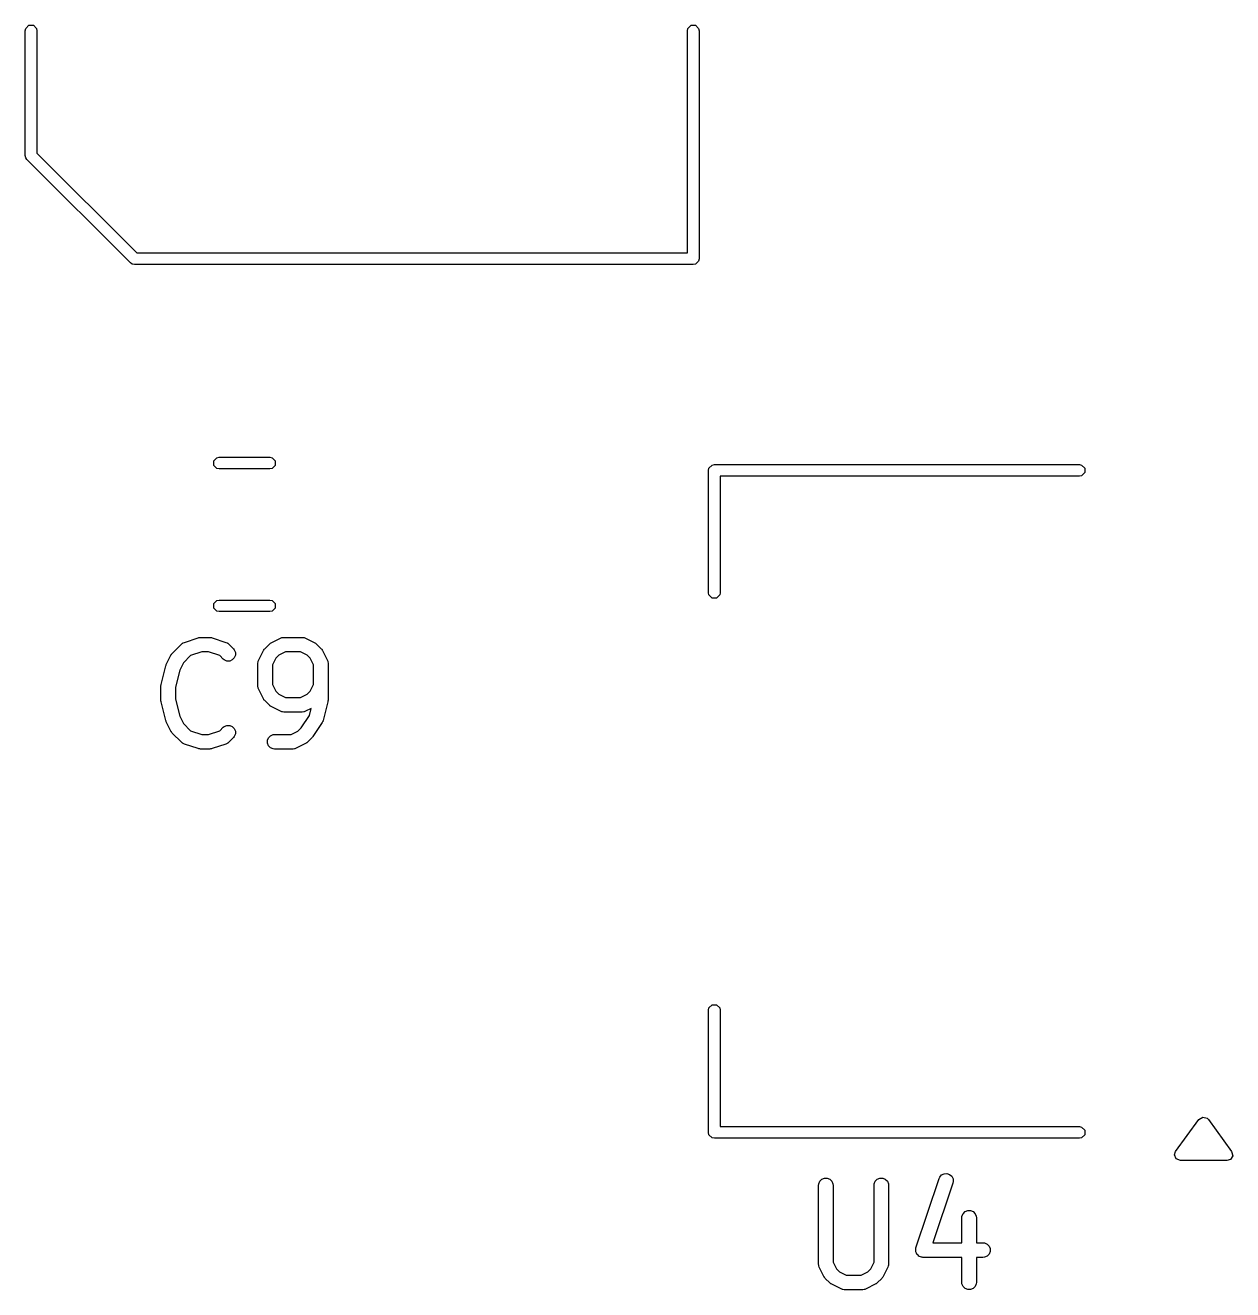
# Model space of a CAD drawing. Extents: x 1.5 to 88.5, y 4.3 to 54.6.
# Drawn here: x 10.99 to 23.43, y 4.97 to 18 of the extents above; entities that cross this region are included whole.
import ezdxf

# ---------------------------------------------------------------- set-up
doc = ezdxf.new("R2010")
doc.units = 0
doc.layers.add('BLACK', color=7, linetype='CONTINUOUS')

msp = doc.modelspace()

# ---------------------------------------------------------------- linework, layer by layer
at = {"layer": 'BLACK', "linetype": 'CONTINUOUS'}
for p, q in [((10.997068, 17.962961), (11.02954, 17.995433)), ((11.02954, 17.995433), (11.075462, 17.995433)), ((11.075462, 17.995433), (11.107934, 17.962961)), ((17.817068, 17.962961), (17.84954, 17.995433)), ((17.84954, 17.995433), (17.895462, 17.995433)), ((17.895462, 17.995433), (17.927934, 17.962961)), ((10.9925, 16.654437), (10.992501, 17.94)), ((10.992501, 17.94), (10.997068, 17.962961)), ((11.107934, 17.962961), (11.112501, 17.94)), ((11.112501, 17.94), (11.1125, 16.679288)), ((17.812501, 17.94), (17.817068, 17.962961)), ((17.812501, 15.649999), (17.812501, 17.94)), ((17.927934, 17.962961), (17.932501, 17.94)), ((17.932501, 17.94), (17.932501, 15.59)), ((11.1125, 16.679288), (12.14179, 15.649999)), ((10.997067, 16.631476), (10.9925, 16.654437)), ((11.010074, 16.612011), (10.997067, 16.631476)), ((12.074512, 15.547572), (11.010074, 16.612011)), ((12.14179, 15.649999), (17.812501, 15.649999)), ((12.093977, 15.534566), (12.074512, 15.547572)), ((12.116938, 15.529999), (12.093977, 15.534566)), ((17.872501, 15.53), (12.116938, 15.529999)), ((17.895462, 15.534567), (17.872501, 15.53)), ((17.927934, 15.567039), (17.895462, 15.534567)), ((17.932501, 15.59), (17.927934, 15.567039)), ((12.933314, 13.507961), (12.965786, 13.540433)), ((12.933314, 13.462039), (12.933314, 13.507961)), ((12.965786, 13.429567), (12.933314, 13.462039)), ((12.965786, 13.540433), (12.988747, 13.545)), ((12.988747, 13.425), (12.965786, 13.429567)), ((12.988747, 13.545), (13.511253, 13.545)), ((13.511253, 13.425), (12.988747, 13.425)), ((13.511253, 13.545), (13.534214, 13.540433)), ((13.534214, 13.429567), (13.511253, 13.425)), ((13.534214, 13.540433), (13.566686, 13.507961)), ((13.566686, 13.462039), (13.534214, 13.429567)), ((13.566686, 13.507961), (13.566686, 13.462039)), ((18.03, 13.41), (18.034567, 13.432961)), ((18.034567, 13.432961), (18.067039, 13.465433)), ((18.067039, 13.465433), (18.09, 13.47)), ((18.09, 13.47), (21.85, 13.470001)), ((21.85, 13.470001), (21.872961, 13.465434)), ((21.872961, 13.465434), (21.905433, 13.432962)), ((21.905433, 13.432962), (21.905433, 13.38704)), ((18.03, 12.150001), (18.03, 13.41)), ((21.85, 13.350001), (18.15, 13.35)), ((18.15, 13.35), (18.15, 12.150001)), ((21.872961, 13.354568), (21.85, 13.350001)), ((21.905433, 13.38704), (21.872961, 13.354568)), ((18.034567, 12.12704), (18.03, 12.150001)), ((18.067039, 12.094568), (18.034567, 12.12704)), ((18.145433, 12.12704), (18.112961, 12.094568)), ((18.15, 12.150001), (18.145433, 12.12704)), ((12.933314, 12.037961), (12.965786, 12.070433)), ((12.933314, 11.992039), (12.933314, 12.037961)), ((12.965786, 11.959567), (12.933314, 11.992039)), ((12.965786, 12.070433), (12.988747, 12.075)), ((12.988747, 12.075), (13.511253, 12.075)), ((13.511253, 12.075), (13.534214, 12.070433)), ((13.534214, 12.070433), (13.566686, 12.037961)), ((13.566686, 11.992039), (13.534214, 11.959567)), ((13.566686, 12.037961), (13.566686, 11.992039)), ((18.112961, 12.094568), (18.067039, 12.094568)), ((12.988747, 11.955), (12.965786, 11.959567)), ((13.511253, 11.955), (12.988747, 11.955)), ((13.534214, 11.959567), (13.511253, 11.955)), ((12.506491, 11.525357), (12.601729, 11.620595)), ((12.601729, 11.620595), (12.613094, 11.629923)), ((12.613094, 11.629923), (12.615584, 11.630954)), ((12.615584, 11.630954), (12.617619, 11.632719)), ((12.617619, 11.632719), (12.631045, 11.638713)), ((12.631045, 11.638713), (12.773901, 11.686332)), ((12.773901, 11.686332), (12.781156, 11.687981)), ((12.781156, 11.687981), (12.782987, 11.68874)), ((12.782987, 11.68874), (12.78564, 11.689001)), ((12.78564, 11.689001), (12.788238, 11.689592)), ((12.788238, 11.689592), (12.790212, 11.689451)), ((12.790212, 11.689451), (12.797619, 11.690181)), ((12.797619, 11.690181), (12.892857, 11.690181)), ((12.892857, 11.690181), (12.900262, 11.689451)), ((12.900262, 11.689451), (12.902237, 11.689592)), ((12.902237, 11.689592), (12.904834, 11.689001)), ((12.904834, 11.689001), (12.907489, 11.68874)), ((12.907489, 11.68874), (12.90932, 11.687981)), ((12.90932, 11.687981), (12.916574, 11.686332)), ((12.916574, 11.686332), (13.059431, 11.638713)), ((13.059431, 11.638713), (13.072856, 11.632719)), ((13.072856, 11.632719), (13.074891, 11.630953)), ((13.074891, 11.630953), (13.077382, 11.629922)), ((13.077382, 11.629922), (13.088747, 11.620595)), ((13.088747, 11.620595), (13.136366, 11.572976)), ((13.458872, 11.572976), (13.506491, 11.620595)), ((13.506491, 11.620595), (13.51224, 11.625313)), ((13.51224, 11.625313), (13.51354, 11.626812)), ((13.51354, 11.626812), (13.515799, 11.628233)), ((13.515799, 11.628233), (13.517856, 11.629922)), ((13.517856, 11.629922), (13.519683, 11.630679)), ((13.519683, 11.630679), (13.525983, 11.634644)), ((13.525983, 11.634644), (13.621221, 11.682263)), ((13.621221, 11.682263), (13.634952, 11.687518)), ((13.634952, 11.687518), (13.637641, 11.687709)), ((13.637641, 11.687709), (13.64013, 11.68874)), ((13.64013, 11.68874), (13.654762, 11.690181)), ((13.654762, 11.690181), (13.845238, 11.690181)), ((13.845238, 11.690181), (13.85987, 11.68874)), ((13.85987, 11.68874), (13.862359, 11.687708)), ((13.862359, 11.687708), (13.865047, 11.687518)), ((13.865047, 11.687518), (13.878779, 11.682263)), ((13.878779, 11.682263), (13.974017, 11.634644)), ((13.974017, 11.634644), (13.980316, 11.630679)), ((13.980316, 11.630679), (13.982144, 11.629922)), ((13.982144, 11.629922), (13.9842, 11.628233)), ((13.9842, 11.628233), (13.98646, 11.626812)), ((13.98646, 11.626812), (13.987759, 11.625313)), ((13.987759, 11.625313), (13.993509, 11.620595)), ((13.993509, 11.620595), (14.041128, 11.572976)), ((12.444823, 11.410627), (12.492442, 11.505865)), ((12.492442, 11.505865), (12.496406, 11.512164)), ((12.496406, 11.512164), (12.497164, 11.513992)), ((12.497164, 11.513992), (12.498852, 11.516048)), ((12.498852, 11.516048), (12.500274, 11.518308)), ((12.500274, 11.518308), (12.501772, 11.519607)), ((12.501772, 11.519607), (12.506491, 11.525357)), ((12.695276, 11.50201), (12.621163, 11.427897)), ((12.809789, 11.540181), (12.695276, 11.50201)), ((12.880687, 11.540181), (12.809789, 11.540181)), ((12.9952, 11.502009), (12.880687, 11.540181)), ((13.0303, 11.46691), (12.9952, 11.502009)), ((13.041665, 11.457583), (13.0303, 11.46691)), ((13.145693, 11.478276), (13.125, 11.457583)), ((13.136366, 11.572976), (13.145693, 11.561611)), ((13.145693, 11.561611), (13.156892, 11.534575)), ((13.156892, 11.505312), (13.145693, 11.478276)), ((13.156892, 11.534575), (13.156892, 11.505312)), ((13.397204, 11.458246), (13.444823, 11.553484)), ((13.444823, 11.553484), (13.448787, 11.559783)), ((13.448787, 11.559783), (13.449545, 11.561611)), ((13.449545, 11.561611), (13.451233, 11.563667)), ((13.451233, 11.563667), (13.452655, 11.565927)), ((13.452655, 11.565927), (13.454153, 11.567226)), ((13.454153, 11.567226), (13.458872, 11.572976)), ((13.573544, 11.475516), (13.539286, 11.407)), ((13.603951, 11.505923), (13.573544, 11.475516)), ((13.672467, 11.540181), (13.603951, 11.505923)), ((13.827533, 11.540181), (13.672467, 11.540181)), ((13.896049, 11.505923), (13.827533, 11.540181)), ((13.926456, 11.475516), (13.896049, 11.505923)), ((13.960714, 11.407), (13.926456, 11.475516)), ((14.041128, 11.572976), (14.045846, 11.567226)), ((14.045846, 11.567226), (14.047345, 11.565927)), ((14.047345, 11.565927), (14.048766, 11.563667)), ((14.048766, 11.563667), (14.050455, 11.561611)), ((14.050455, 11.561611), (14.051212, 11.559783)), ((14.051212, 11.559783), (14.055177, 11.553484)), ((14.055177, 11.553484), (14.102796, 11.458246)), ((12.391525, 11.2048), (12.439144, 11.395276)), ((12.439144, 11.395276), (12.439529, 11.396355)), ((12.439529, 11.396355), (12.439568, 11.396895)), ((12.439568, 11.396895), (12.441895, 11.402976)), ((12.441895, 11.402976), (12.444091, 11.409122)), ((12.444091, 11.409122), (12.444413, 11.409557)), ((12.444413, 11.409557), (12.444823, 11.410627)), ((12.582669, 11.35091), (12.539286, 11.177376)), ((12.621163, 11.427897), (12.582669, 11.35091)), ((13.068701, 11.446384), (13.041665, 11.457583)), ((13.097964, 11.446384), (13.068701, 11.446384)), ((13.125, 11.457583), (13.097964, 11.446384)), ((13.389286, 11.424705), (13.390727, 11.439337)), ((13.389286, 11.18661), (13.389286, 11.424705)), ((13.390727, 11.439337), (13.391758, 11.441826)), ((13.391758, 11.441826), (13.391949, 11.444514)), ((13.391949, 11.444514), (13.397204, 11.458246)), ((13.539286, 11.407), (13.539286, 11.204315)), ((13.960714, 11.204315), (13.960714, 11.407)), ((14.102796, 11.458246), (14.108051, 11.444515)), ((14.108051, 11.444515), (14.108242, 11.441825)), ((14.108242, 11.441825), (14.109273, 11.439337)), ((14.109273, 11.439337), (14.110714, 11.424705)), ((14.110714, 11.424705), (14.110714, 11.043753)), ((12.390727, 11.201242), (12.391149, 11.202263)), ((12.391149, 11.202263), (12.391525, 11.2048)), ((13.539286, 11.204315), (13.573544, 11.135799)), ((13.926456, 11.135799), (13.960714, 11.204315)), ((12.389286, 11.18661), (12.389537, 11.189163)), ((12.389286, 11.043753), (12.389286, 11.18661)), ((12.389375, 11.190256), (12.390184, 11.195729)), ((12.389537, 11.189163), (12.389375, 11.190256)), ((12.390184, 11.195729), (12.390727, 11.201242)), ((12.539286, 11.177376), (12.539286, 11.052987)), ((13.390727, 11.171978), (13.389286, 11.18661)), ((13.391758, 11.169488), (13.390727, 11.171978)), ((13.391949, 11.166801), (13.391758, 11.169488)), ((13.397204, 11.153069), (13.391949, 11.166801)), ((13.444823, 11.057831), (13.397204, 11.153069)), ((13.573544, 11.135799), (13.603951, 11.105392)), ((13.603951, 11.105392), (13.672467, 11.071134)), ((13.827533, 11.071134), (13.896049, 11.105392)), ((13.896049, 11.105392), (13.926456, 11.135799)), ((12.389537, 11.041199), (12.389286, 11.043753)), ((12.389375, 11.040107), (12.389537, 11.041199)), ((12.390184, 11.034633), (12.389375, 11.040107)), ((12.390727, 11.029121), (12.390184, 11.034633)), ((12.391149, 11.028099), (12.390727, 11.029121)), ((12.391525, 11.025563), (12.391149, 11.028099)), ((12.439144, 10.835087), (12.391525, 11.025563)), ((12.539286, 11.052987), (12.582669, 10.879453)), ((13.448787, 11.051531), (13.444823, 11.057831)), ((13.449545, 11.049704), (13.448787, 11.051531)), ((13.451233, 11.047647), (13.449545, 11.049704)), ((13.452655, 11.045388), (13.451233, 11.047647)), ((13.454153, 11.044088), (13.452655, 11.045388)), ((13.458872, 11.038339), (13.454153, 11.044088)), ((13.506491, 10.99072), (13.458872, 11.038339)), ((13.51224, 10.986001), (13.506491, 10.99072)), ((13.51354, 10.984503), (13.51224, 10.986001)), ((13.515799, 10.983081), (13.51354, 10.984503)), ((13.517856, 10.981393), (13.515799, 10.983081)), ((13.519683, 10.980635), (13.517856, 10.981393)), ((13.525983, 10.976671), (13.519683, 10.980635)), ((13.621221, 10.929052), (13.525983, 10.976671)), ((13.672467, 11.071134), (13.827533, 11.071134)), ((13.937009, 10.958167), (13.878779, 10.929052)), ((13.918485, 10.884071), (13.937009, 10.958167)), ((14.108475, 11.025563), (14.060856, 10.835087)), ((14.10885, 11.028099), (14.108475, 11.025563)), ((14.109273, 11.029121), (14.10885, 11.028099)), ((14.109815, 11.034633), (14.109273, 11.029121)), ((14.110625, 11.040107), (14.109815, 11.034633)), ((14.110714, 11.043753), (14.110462, 11.041199)), ((14.110462, 11.041199), (14.110625, 11.040107)), ((12.439529, 10.834007), (12.439144, 10.835087)), ((12.439568, 10.833468), (12.439529, 10.834007)), ((12.441895, 10.827386), (12.439568, 10.833468)), ((12.444091, 10.821241), (12.441895, 10.827386)), ((12.444413, 10.820805), (12.444091, 10.821241)), ((12.444823, 10.819736), (12.444413, 10.820805)), ((12.492442, 10.724498), (12.444823, 10.819736)), ((12.582669, 10.879453), (12.621163, 10.802466)), ((13.634952, 10.923797), (13.621221, 10.929052)), ((13.637641, 10.923605), (13.634952, 10.923797)), ((13.64013, 10.922575), (13.637641, 10.923605)), ((13.654762, 10.921134), (13.64013, 10.922575)), ((13.845238, 10.921134), (13.654762, 10.921134)), ((13.834571, 10.7582), (13.918485, 10.884071)), ((13.85987, 10.922575), (13.845238, 10.921134)), ((13.862359, 10.923606), (13.85987, 10.922575)), ((13.865047, 10.923797), (13.862359, 10.923606)), ((13.878779, 10.929052), (13.865047, 10.923797)), ((14.050499, 10.811675), (13.955261, 10.668817)), ((14.054803, 10.819749), (14.050499, 10.811675)), ((14.055909, 10.821241), (14.054803, 10.819749)), ((14.056538, 10.823003), (14.055909, 10.821241)), ((14.057416, 10.824649), (14.056538, 10.823003)), ((14.057774, 10.826463), (14.057416, 10.824649)), ((14.060856, 10.835087), (14.057774, 10.826463)), ((12.496406, 10.718198), (12.492442, 10.724498)), ((12.497164, 10.716371), (12.496406, 10.718198)), ((12.498852, 10.714314), (12.497164, 10.716371)), ((12.500274, 10.712055), (12.498852, 10.714314)), ((12.501772, 10.710755), (12.500274, 10.712055)), ((12.506491, 10.705006), (12.501772, 10.710755)), ((12.601729, 10.609768), (12.506491, 10.705006)), ((12.621163, 10.802466), (12.695275, 10.728353)), ((12.695275, 10.728353), (12.80979, 10.690181)), ((12.80979, 10.690181), (12.880686, 10.690181)), ((12.880686, 10.690181), (12.995199, 10.728352)), ((12.995199, 10.728352), (13.0303, 10.763453)), ((13.0303, 10.763453), (13.041665, 10.77278)), ((13.041665, 10.77278), (13.068701, 10.783979)), ((13.068701, 10.783979), (13.097964, 10.783979)), ((13.097964, 10.783979), (13.125, 10.77278)), ((13.125, 10.77278), (13.145693, 10.752087)), ((13.145693, 10.752087), (13.156892, 10.725051)), ((13.156892, 10.695788), (13.145693, 10.668752)), ((13.156892, 10.725051), (13.156892, 10.695788)), ((13.517856, 10.677541), (13.544892, 10.68874)), ((13.544892, 10.68874), (13.559524, 10.690181)), ((13.559524, 10.690181), (13.732294, 10.690181)), ((13.732294, 10.690181), (13.80081, 10.724439)), ((13.80081, 10.724439), (13.834571, 10.7582)), ((12.613094, 10.60044), (12.601729, 10.609768)), ((12.615584, 10.599408), (12.613094, 10.60044)), ((12.617619, 10.597644), (12.615584, 10.599408)), ((12.631044, 10.59165), (12.617619, 10.597644)), ((12.773902, 10.54403), (12.631044, 10.59165)), ((13.059432, 10.59165), (12.916575, 10.54403)), ((13.072857, 10.597644), (13.059432, 10.59165)), ((13.074893, 10.59941), (13.072857, 10.597644)), ((13.077382, 10.600441), (13.074893, 10.59941)), ((13.088747, 10.609768), (13.077382, 10.600441)), ((13.136366, 10.657387), (13.088747, 10.609768)), ((13.145693, 10.668752), (13.136366, 10.657387)), ((13.485965, 10.629813), (13.497164, 10.656849)), ((13.485965, 10.600549), (13.485965, 10.629813)), ((13.497164, 10.573513), (13.485965, 10.600549)), ((13.497164, 10.656849), (13.517856, 10.677541)), ((13.517856, 10.552821), (13.497164, 10.573513)), ((13.544892, 10.541622), (13.517856, 10.552821)), ((13.87878, 10.595719), (13.783542, 10.548099)), ((13.885078, 10.599684), (13.87878, 10.595719)), ((13.886906, 10.600441), (13.885078, 10.599684)), ((13.888963, 10.602129), (13.886906, 10.600441)), ((13.891223, 10.603552), (13.888963, 10.602129)), ((13.892522, 10.60505), (13.891223, 10.603552)), ((13.898271, 10.609768), (13.892522, 10.60505)), ((13.94589, 10.657387), (13.898271, 10.609768)), ((13.945923, 10.657427), (13.94589, 10.657387)), ((13.945945, 10.657442), (13.945923, 10.657427)), ((13.950728, 10.663283), (13.945945, 10.657442)), ((13.955217, 10.668752), (13.950728, 10.663283)), ((13.955226, 10.668774), (13.955217, 10.668752)), ((13.955261, 10.668817), (13.955226, 10.668774)), ((12.781156, 10.54238), (12.773902, 10.54403)), ((12.782987, 10.541622), (12.781156, 10.54238)), ((12.78564, 10.54136), (12.782987, 10.541622)), ((12.788238, 10.54077), (12.78564, 10.54136)), ((12.790213, 10.54091), (12.788238, 10.54077)), ((12.797619, 10.540181), (12.790213, 10.54091)), ((12.892857, 10.540181), (12.797619, 10.540181)), ((12.900262, 10.54091), (12.892857, 10.540181)), ((12.902238, 10.54077), (12.900262, 10.54091)), ((12.904835, 10.54136), (12.902238, 10.54077)), ((12.907489, 10.541622), (12.904835, 10.54136)), ((12.909319, 10.54238), (12.907489, 10.541622)), ((12.916575, 10.54403), (12.909319, 10.54238)), ((13.559524, 10.540181), (13.544892, 10.541622)), ((13.75, 10.540181), (13.559524, 10.540181)), ((13.764632, 10.541622), (13.75, 10.540181)), ((13.76712, 10.542652), (13.764632, 10.541622)), ((13.76981, 10.542844), (13.76712, 10.542652)), ((13.783542, 10.548099), (13.76981, 10.542844)), ((18.03, 7.849999), (18.034567, 7.87296)), ((18.03, 6.59), (18.03, 7.849999)), ((18.034567, 7.87296), (18.067039, 7.905432)), ((18.067039, 7.905432), (18.112961, 7.905432)), ((18.112961, 7.905432), (18.145433, 7.87296)), ((18.145433, 7.87296), (18.15, 7.849999)), ((18.15, 7.849999), (18.15, 6.649999)), ((18.15, 6.649999), (21.85, 6.649999)), ((21.85, 6.649999), (21.872961, 6.645432)), ((21.872961, 6.645432), (21.905433, 6.61296)), ((22.841476, 6.39529), (23.081476, 6.72529)), ((23.081476, 6.72529), (23.120642, 6.749266)), ((23.120642, 6.749266), (23.16529, 6.738524)), ((23.16529, 6.738524), (23.178524, 6.72529)), ((23.178524, 6.72529), (23.418524, 6.39529)), ((18.034567, 6.567039), (18.03, 6.59)), ((18.067039, 6.534567), (18.034567, 6.567039)), ((18.09, 6.53), (18.067039, 6.534567)), ((21.85, 6.529999), (18.09, 6.53)), ((21.872961, 6.534566), (21.85, 6.529999)), ((21.905433, 6.567038), (21.872961, 6.534566)), ((21.905433, 6.61296), (21.905433, 6.567038)), ((22.83, 6.36), (22.841476, 6.39529)), ((23.418524, 6.39529), (23.429266, 6.350642)), ((22.847574, 6.317574), (22.83, 6.36)), ((22.89, 6.3), (22.847574, 6.317574)), ((23.37, 6.3), (22.89, 6.3)), ((23.40529, 6.311476), (23.37, 6.3)), ((23.429266, 6.350642), (23.40529, 6.311476)), ((20.405039, 6.116516), (20.411033, 6.129941)), ((20.411033, 6.129941), (20.430207, 6.152048)), ((20.430207, 6.152048), (20.45638, 6.165135)), ((20.45638, 6.165135), (20.48557, 6.16721)), ((20.48557, 6.16721), (20.513332, 6.157956)), ((20.513332, 6.157956), (20.53544, 6.138782)), ((20.53544, 6.138782), (20.548526, 6.112608)), ((19.163095, 6.045179), (19.164536, 6.059811)), ((19.163095, 5.235656), (19.163095, 6.045179)), ((19.164536, 6.059811), (19.175735, 6.086847)), ((19.175735, 6.086847), (19.196427, 6.107539)), ((19.196427, 6.107539), (19.223463, 6.118738)), ((19.223463, 6.118738), (19.252727, 6.118738)), ((19.252727, 6.118738), (19.279763, 6.107539)), ((19.279763, 6.107539), (19.300455, 6.086847)), ((19.300455, 6.086847), (19.311654, 6.059811)), ((19.311654, 6.059811), (19.313095, 6.045179)), ((19.313095, 6.045179), (19.313095, 5.253361)), ((19.734523, 6.045179), (19.735964, 6.059811)), ((19.734523, 5.253361), (19.734523, 6.045179)), ((19.735964, 6.059811), (19.747163, 6.086847)), ((19.747163, 6.086847), (19.767855, 6.107539)), ((19.767855, 6.107539), (19.794891, 6.118738)), ((19.794891, 6.118738), (19.824155, 6.118738)), ((19.824155, 6.118738), (19.851191, 6.107539)), ((19.851191, 6.107539), (19.871883, 6.086847)), ((19.871883, 6.086847), (19.883082, 6.059811)), ((19.883082, 6.059811), (19.884523, 6.045179)), ((19.884523, 6.045179), (19.884523, 5.235656)), ((20.166944, 5.40223), (20.405039, 6.116516)), ((20.547341, 6.069082), (20.342152, 5.453513)), ((20.550601, 6.083418), (20.547341, 6.069082)), ((20.548526, 6.112608), (20.550601, 6.083418)), ((20.640726, 5.726478), (20.651925, 5.753514)), ((20.651925, 5.753514), (20.672617, 5.774206)), ((20.672617, 5.774206), (20.699653, 5.785405)), ((20.699653, 5.785405), (20.728917, 5.785405)), ((20.728917, 5.785405), (20.755953, 5.774206)), ((20.755953, 5.774206), (20.776645, 5.753514)), ((20.776645, 5.753514), (20.787844, 5.726478)), ((20.639285, 5.711846), (20.640726, 5.726478)), ((20.639285, 5.453513), (20.639285, 5.711846)), ((20.787844, 5.726478), (20.789285, 5.711846)), ((20.789285, 5.711846), (20.789285, 5.453513)), ((20.163684, 5.387893), (20.164536, 5.391639)), ((20.164536, 5.375907), (20.163684, 5.387893)), ((20.164536, 5.393145), (20.165294, 5.394976)), ((20.164536, 5.391639), (20.164536, 5.393145)), ((20.164536, 5.363881), (20.164536, 5.375907)), ((20.165568, 5.361389), (20.164536, 5.363881)), ((20.165294, 5.394976), (20.166944, 5.40223)), ((20.165759, 5.358703), (20.165568, 5.361389)), ((20.171133, 5.347953), (20.165759, 5.358703)), ((20.175735, 5.336845), (20.171133, 5.347953)), ((20.342152, 5.453513), (20.639285, 5.453513)), ((20.789285, 5.453513), (20.857142, 5.453513)), ((20.857142, 5.453513), (20.871774, 5.452072)), ((20.871774, 5.452072), (20.89881, 5.440873)), ((20.89881, 5.440873), (20.919502, 5.420181)), ((20.919502, 5.420181), (20.930701, 5.393145)), ((20.930701, 5.363881), (20.919502, 5.336845)), ((20.930701, 5.393145), (20.930701, 5.363881)), ((19.164536, 5.221024), (19.163095, 5.235656)), ((19.165567, 5.218534), (19.164536, 5.221024)), ((19.165758, 5.215847), (19.165567, 5.218534)), ((19.171013, 5.202115), (19.165758, 5.215847)), ((19.313095, 5.253361), (19.347353, 5.184845)), ((19.700265, 5.184845), (19.734523, 5.253361)), ((19.88186, 5.215846), (19.876605, 5.202115)), ((19.882051, 5.218535), (19.88186, 5.215846)), ((19.883082, 5.221024), (19.882051, 5.218535)), ((19.884523, 5.235656), (19.883082, 5.221024)), ((20.17764, 5.334939), (20.175735, 5.336845)), ((20.178845, 5.33253), (20.17764, 5.334939)), ((20.187927, 5.324652), (20.178845, 5.33253)), ((20.196427, 5.316153), (20.187927, 5.324652)), ((20.198915, 5.315122), (20.196427, 5.316153)), ((20.200952, 5.313356), (20.198915, 5.315122)), ((20.212355, 5.309554), (20.200952, 5.313356)), ((20.223463, 5.304954), (20.212355, 5.309554)), ((20.227289, 5.304577), (20.223463, 5.304954)), ((20.228715, 5.304102), (20.227289, 5.304577)), ((20.230689, 5.304242), (20.228715, 5.304102)), ((20.238095, 5.303513), (20.230689, 5.304242)), ((20.639285, 5.303513), (20.238095, 5.303513)), ((20.639285, 5.045179), (20.639285, 5.303513)), ((20.857142, 5.303513), (20.789285, 5.303513)), ((20.789285, 5.303513), (20.789285, 5.045179)), ((20.871774, 5.304954), (20.857142, 5.303513)), ((20.89881, 5.316153), (20.871774, 5.304954)), ((20.919502, 5.336845), (20.89881, 5.316153)), ((19.218632, 5.106877), (19.171013, 5.202115)), ((19.222596, 5.100577), (19.218632, 5.106877)), ((19.223354, 5.09875), (19.222596, 5.100577)), ((19.225042, 5.096693), (19.223354, 5.09875)), ((19.226464, 5.094434), (19.225042, 5.096693)), ((19.227962, 5.093134), (19.226464, 5.094434)), ((19.232681, 5.087385), (19.227962, 5.093134)), ((19.2803, 5.039766), (19.232681, 5.087385)), ((19.347353, 5.184845), (19.377759, 5.154438)), ((19.377759, 5.154438), (19.446277, 5.120179)), ((19.446277, 5.120179), (19.601341, 5.120179)), ((19.601341, 5.120179), (19.669857, 5.154437)), ((19.669857, 5.154437), (19.700265, 5.184845)), ((19.814937, 5.087385), (19.767318, 5.039766)), ((19.819655, 5.093134), (19.814937, 5.087385)), ((19.821154, 5.094434), (19.819655, 5.093134)), ((19.822575, 5.096693), (19.821154, 5.094434)), ((19.824264, 5.09875), (19.822575, 5.096693)), ((19.825021, 5.100577), (19.824264, 5.09875)), ((19.828986, 5.106877), (19.825021, 5.100577)), ((19.876605, 5.202115), (19.828986, 5.106877)), ((19.286052, 5.035045), (19.2803, 5.039766)), ((19.287349, 5.03355), (19.286052, 5.035045)), ((19.289604, 5.03213), (19.287349, 5.03355)), ((19.291665, 5.030439), (19.289604, 5.03213)), ((19.293493, 5.029681), (19.291665, 5.030439)), ((19.299791, 5.025717), (19.293493, 5.029681)), ((19.39503, 4.978097), (19.299791, 5.025717)), ((19.408761, 4.972842), (19.39503, 4.978097)), ((19.41145, 4.97265), (19.408761, 4.972842)), ((19.413939, 4.97162), (19.41145, 4.97265)), ((19.428571, 4.970179), (19.413939, 4.97162)), ((19.619047, 4.970179), (19.428571, 4.970179)), ((19.633679, 4.97162), (19.619047, 4.970179)), ((19.636167, 4.97265), (19.633679, 4.97162)), ((19.638857, 4.972842), (19.636167, 4.97265)), ((19.652589, 4.978097), (19.638857, 4.972842)), ((19.747827, 5.025717), (19.652589, 4.978097)), ((19.754125, 5.029682), (19.747827, 5.025717)), ((19.755953, 5.030439), (19.754125, 5.029682)), ((19.75801, 5.032127), (19.755953, 5.030439)), ((19.76027, 5.03355), (19.75801, 5.032127)), ((19.761569, 5.035048), (19.76027, 5.03355)), ((19.767318, 5.039766), (19.761569, 5.035048)), ((20.640726, 5.030547), (20.639285, 5.045179)), ((20.651925, 5.003511), (20.640726, 5.030547)), ((20.672617, 4.982819), (20.651925, 5.003511)), ((20.699653, 4.97162), (20.672617, 4.982819)), ((20.728917, 4.97162), (20.699653, 4.97162)), ((20.755953, 4.982819), (20.728917, 4.97162)), ((20.776645, 5.003511), (20.755953, 4.982819)), ((20.787844, 5.030547), (20.776645, 5.003511)), ((20.789285, 5.045179), (20.787844, 5.030547))]:
    msp.add_line(p, q, dxfattribs=at)

doc.saveas('drawing.dxf')
